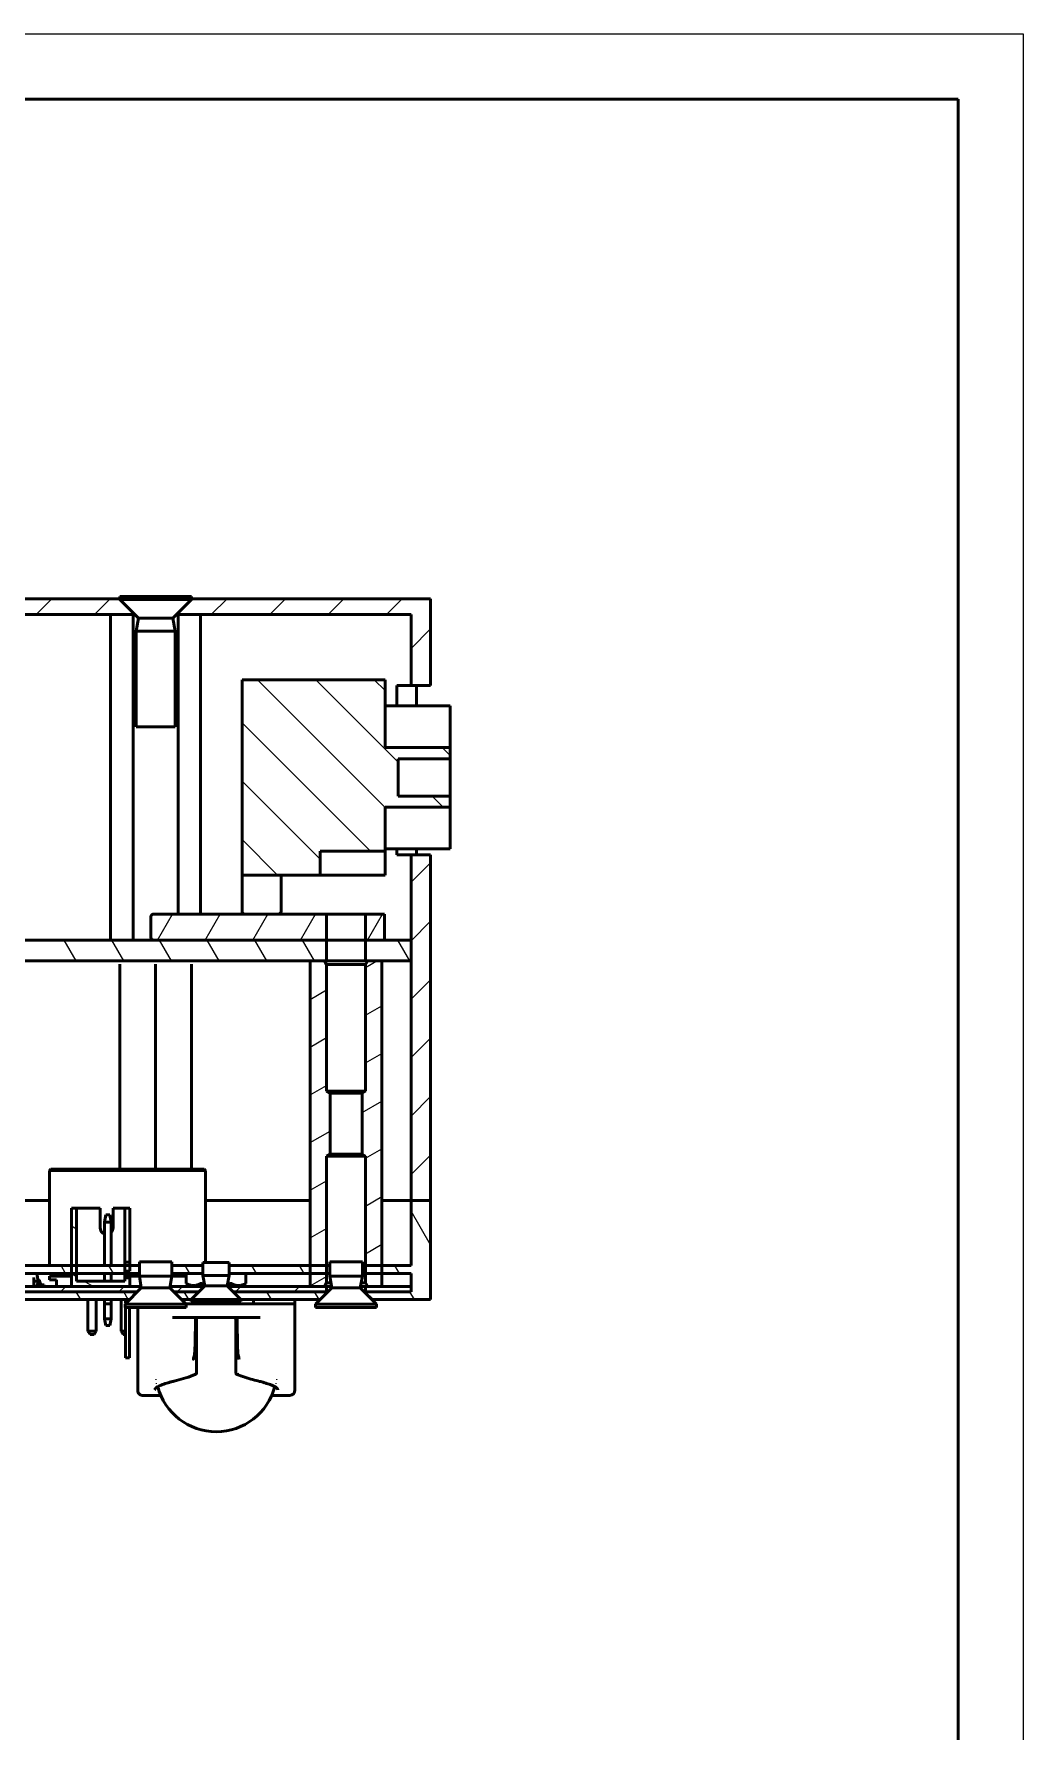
# Model space of a CAD drawing. Header units: millimetres. Extents: x 0 to 586, y -128 to 462.
# Drawn here: x 344 to 420, y 166.6 to 297 of the extents above; entities that cross this region are included whole.
import ezdxf

# ---------------------------------------------------------------- set-up
doc = ezdxf.new("R2010")
doc.units = ezdxf.units.MM
doc.linetypes.add('Сплошная', pattern=[0])
doc.layers.add('Viewport1ForCustomObjects_0', color=7, linetype='Continuous')
doc.layers.add('Viewport4ForCustomObjects_0', color=7, linetype='Continuous')
for name, color, linetype, lineweight in [('Видимый контур (ГОСТ)', 7, 'Сплошная', 50), ('Кромка (ГОСТ)', 7, 'Сплошная', 50), ('Штриховка (ГОСТ)', 7, 'Сплошная', 18)]:
    doc.layers.add(name, color=color, linetype=linetype, lineweight=lineweight)

# ---------------------------------------------------------------- blocks, each defined once
blk = doc.blocks.new('CustomObjectsInViewport4_0')
at = {"layer": 'Видимый контур (ГОСТ)', "ltscale": 1.31579}
for p, q in [((-10061.75, -10006.68), (-10031.89, -10006.68)), ((-10031.89, -10006.5), (-10026.39, -10006.5)), ((-10031.89, -10006.5), (-10031.89, -10006.73)), ((-10031.89, -10006.73), (-10026.39, -10006.73)), ((-10030.47, -10008.15), (-10031.89, -10006.73)), ((-10027.82, -10008.15), (-10026.39, -10006.73)), ((-10026.39, -10006.5), (-10026.39, -10006.73)), ((-10026.39, -10006.68), (-10008, -10006.68)), ((-10008, -10006.68), (-10008, -10013.33)), ((-10030.73, -10007.89), (-10062.92, -10007.89)), ((-10032.61, -10007.89), (-10032.61, -10032.89)), ((-10030.88, -10007.89), (-10030.88, -10032.89)), ((-10030.47, -10008.15), (-10030.64, -10009.15)), ((-10030.47, -10008.15), (-10027.82, -10008.15)), ((-10027.82, -10008.15), (-10027.64, -10009.15)), ((-10009.5, -10007.89), (-10027.56, -10007.89)), ((-10027.41, -10007.89), (-10027.41, -10030.89)), ((-10025.68, -10007.89), (-10025.68, -10030.89)), ((-10009.5, -10013.33), (-10009.5, -10007.89)), ((-10030.64, -10009.15), (-10027.64, -10009.15)), ((-10030.64, -10009.15), (-10030.64, -10016.5)), ((-10027.64, -10009.15), (-10027.64, -10016.5)), ((-10022.5, -10012.89), (-10011.5, -10012.89)), ((-10022.5, -10027.89), (-10022.5, -10012.89)), ((-10011.5, -10012.89), (-10011.5, -10018.1)), ((-10010.61, -10013.33), (-10009.5, -10013.33)), ((-10010.61, -10014.89), (-10010.61, -10013.33)), ((-10008, -10013.33), (-10009.5, -10013.33)), ((-10009.08, -10013.33), (-10009.08, -10014.89)), ((-10011.5, -10014.89), (-10006.5, -10014.89)), ((-10006.5, -10018.1), (-10006.5, -10014.89)), ((-10030.64, -10016.5), (-10027.64, -10016.5)), ((-10011.5, -10018.1), (-10006.5, -10018.1)), ((-10006.5, -10018.1), (-10006.5, -10018.97)), ((-10010.5, -10018.97), (-10010.5, -10021.82)), ((-10006.5, -10018.97), (-10010.5, -10018.97)), ((-10006.5, -10021.82), (-10006.5, -10018.97)), ((-10011.5, -10022.68), (-10011.5, -10026.06)), ((-10006.5, -10022.68), (-10011.5, -10022.68)), ((-10010.5, -10021.82), (-10006.5, -10021.82)), ((-10006.5, -10021.82), (-10006.5, -10022.68)), ((-10006.5, -10025.89), (-10006.5, -10022.68)), ((-10016.5, -10026.06), (-10016.5, -10027.89)), ((-10011.5, -10026.06), (-10016.5, -10026.06)), ((-10011.5, -10025.89), (-10006.5, -10025.89)), ((-10011.5, -10027.89), (-10011.5, -10026.06)), ((-10010.61, -10026.33), (-10010.61, -10025.89)), ((-10009.5, -10026.33), (-10010.61, -10026.33)), ((-10009.5, -10026.33), (-10008, -10026.33)), ((-10009.5, -10052.89), (-10009.5, -10026.33)), ((-10009.08, -10025.89), (-10009.08, -10026.33)), ((-10008, -10026.33), (-10008, -10052.89)), ((-10016.5, -10027.89), (-10022.5, -10027.89)), ((-10022.5, -10027.89), (-10022.5, -10030.69)), ((-10019.5, -10030.69), (-10019.5, -10027.89)), ((-10011.5, -10027.89), (-10016.5, -10027.89)), ((-10029.5, -10032.69), (-10029.5, -10031.09)), ((-10029.3, -10030.89), (-10016, -10030.89)), ((-10016, -10030.89), (-10016, -10032.89)), ((-10016, -10030.89), (-10013, -10030.89)), ((-10013, -10030.89), (-10011.55, -10030.89)), ((-10013, -10032.89), (-10013, -10030.89)), ((-10011.55, -10030.89), (-10011.55, -10032.89)), ((-10011.55, -10030.89), (-10011.55, -10030.89)), ((-10011.55, -10030.89), (-10011.55, -10032.89)), ((-10113, -10032.89), (-10016, -10032.89)), ((-10016, -10032.89), (-10029.3, -10032.89)), ((-10016, -10032.89), (-10016, -10034.49)), ((-10016, -10032.89), (-10013, -10032.89)), ((-10013, -10032.89), (-10016, -10032.89)), ((-10013, -10032.89), (-10009.5, -10032.89)), ((-10013, -10034.49), (-10013, -10032.89)), ((-10011.55, -10032.89), (-10013, -10032.89)), ((-10009.5, -10032.89), (-10009.5, -10034.49)), ((-10016, -10034.49), (-10113, -10034.49)), ((-10031.89, -10034.49), (-10031.9, -10034.49)), ((-10026.39, -10034.49), (-10026.39, -10034.49)), ((-10017.25, -10034.49), (-10016.16, -10034.49)), ((-10017.25, -10034.49), (-10017.25, -10034.49)), ((-10017.25, -10059.49), (-10017.25, -10034.49)), ((-10016.16, -10034.49), (-10016, -10034.77)), ((-10013, -10034.49), (-10016, -10034.49)), ((-10009.5, -10034.49), (-10013, -10034.49)), ((-10013, -10034.77), (-10012.84, -10034.49)), ((-10012.84, -10034.49), (-10011.75, -10034.49)), ((-10011.75, -10034.49), (-10011.75, -10059.49)), ((-10011.75, -10034.49), (-10011.75, -10034.49)), ((-10031.9, -10050.49), (-10031.9, -10034.74)), ((-10029.14, -10050.49), (-10029.14, -10034.74)), ((-10026.39, -10050.49), (-10026.39, -10034.74)), ((-10016, -10034.77), (-10016, -10044.49)), ((-10013, -10034.77), (-10016, -10034.77)), ((-10013, -10044.49), (-10013, -10034.77)), ((-10016, -10044.49), (-10015.73, -10044.65)), ((-10013, -10044.49), (-10016, -10044.49)), ((-10015.73, -10044.65), (-10015.73, -10049.34)), ((-10015.73, -10044.65), (-10013.27, -10044.65)), ((-10013.27, -10044.65), (-10013, -10044.49)), ((-10013.27, -10049.34), (-10013.27, -10044.65)), ((-10015.73, -10049.34), (-10016, -10049.49)), ((-10016, -10049.49), (-10016, -10059.22)), ((-10013, -10049.49), (-10016, -10049.49)), ((-10013.27, -10049.34), (-10015.73, -10049.34)), ((-10013, -10049.49), (-10013.27, -10049.34)), ((-10013, -10059.22), (-10013, -10049.49)), ((-10037.2, -10050.49), (-10037.3, -10050.59)), ((-10025.3, -10050.59), (-10037.3, -10050.59)), ((-10037.3, -10057.89), (-10037.3, -10050.59)), ((-10037.2, -10050.49), (-10025.4, -10050.49)), ((-10025.4, -10050.49), (-10025.3, -10050.59)), ((-10025.3, -10057.66), (-10025.3, -10050.59)), ((-10037.3, -10052.89), (-10047.27, -10052.89)), ((-10047.27, -10052.89), (-10037.3, -10052.89)), ((-10035.62, -10053.49), (-10035.22, -10053.49)), ((-10035.62, -10059.49), (-10035.62, -10053.49)), ((-10035.22, -10053.49), (-10035.22, -10059.09)), ((-10033.4, -10053.49), (-10035.22, -10053.49)), ((-10033.4, -10054.98), (-10033.4, -10053.49)), ((-10032.97, -10053.99), (-10033.07, -10054.56)), ((-10032.97, -10053.99), (-10032.67, -10053.99)), ((-10032.57, -10054.56), (-10032.67, -10053.99)), ((-10032.41, -10053.49), (-10032.41, -10054.98)), ((-10031.52, -10053.49), (-10032.41, -10053.49)), ((-10031.52, -10053.49), (-10031.12, -10053.49)), ((-10031.52, -10057.64), (-10031.52, -10053.49)), ((-10031.12, -10057.64), (-10031.12, -10053.49)), ((-10017.25, -10052.89), (-10025.3, -10052.89)), ((-10025.3, -10052.89), (-10017.25, -10052.89)), ((-10009.5, -10052.89), (-10011.75, -10052.89)), ((-10011.75, -10052.89), (-10009.5, -10052.89)), ((-10008, -10052.89), (-10009.5, -10052.89)), ((-10009.5, -10057.89), (-10009.5, -10052.89)), ((-10009.5, -10052.89), (-10008, -10052.89)), ((-10008, -10052.89), (-10008, -10060.5)), ((-10032.57, -10054.56), (-10033.07, -10054.56)), ((-10033.07, -10057.89), (-10033.07, -10054.56)), ((-10032.57, -10057.89), (-10032.57, -10054.56)), ((-10063.25, -10057.89), (-10030.39, -10057.89)), ((-10031.52, -10059.09), (-10031.52, -10057.64)), ((-10031.52, -10057.64), (-10031.12, -10057.64)), ((-10031.12, -10057.64), (-10031.12, -10058.32)), ((-10027.89, -10057.6), (-10030.39, -10057.6)), ((-10030.39, -10058.7), (-10030.39, -10057.6)), ((-10027.89, -10058.7), (-10027.89, -10057.6)), ((-10027.89, -10057.89), (-10025.5, -10057.89)), ((-10025.5, -10057.89), (-10026.39, -10057.89)), ((-10026.39, -10057.89), (-10026.39, -10057.89)), ((-10023.5, -10057.66), (-10025.5, -10057.66)), ((-10025.5, -10058.66), (-10025.5, -10057.66)), ((-10023.5, -10058.66), (-10023.5, -10057.66)), ((-10023.5, -10057.89), (-10016, -10057.89)), ((-10022.61, -10057.89), (-10023.5, -10057.89)), ((-10022.61, -10057.89), (-10022.61, -10057.89)), ((-10016, -10057.89), (-10016, -10058.5)), ((-10016, -10057.89), (-10015.75, -10057.89)), ((-10013.25, -10057.6), (-10015.75, -10057.6)), ((-10015.75, -10058.7), (-10015.75, -10057.6)), ((-10013.25, -10058.7), (-10013.25, -10057.6)), ((-10013.25, -10057.89), (-10013, -10057.89)), ((-10013, -10057.89), (-10009.5, -10057.89)), ((-10013, -10058.5), (-10013, -10057.89)), ((-10030.39, -10058.5), (-10063.25, -10058.5)), ((-10038.5, -10058.8), (-10038.5, -10059.49)), ((-10038.17, -10059.08), (-10038.5, -10059.08)), ((-10038.28, -10058.5), (-10038.17, -10059.08)), ((-10038.24, -10059.48), (-10038.17, -10059.08)), ((-10038.1, -10059.32), (-10038.13, -10059.17)), ((-10038.03, -10059.15), (-10038, -10059.3)), ((-10037.3, -10058.7), (-10035.62, -10058.7)), ((-10037.3, -10058.99), (-10037.3, -10058.7)), ((-10036.75, -10058.99), (-10037.3, -10058.99)), ((-10037, -10058.5), (-10037, -10058.7)), ((-10036.75, -10058.99), (-10036.75, -10059.49)), ((-10035.22, -10059.09), (-10031.52, -10059.09)), ((-10033.07, -10059.09), (-10033.07, -10058.5)), ((-10032.57, -10059.09), (-10032.57, -10058.5)), ((-10031.38, -10058.32), (-10031.38, -10058.83)), ((-10031.12, -10058.32), (-10031.38, -10058.32)), ((-10031.38, -10058.7), (-10030.39, -10058.7)), ((-10031.38, -10058.83), (-10031.12, -10058.83)), ((-10031.12, -10058.83), (-10031.12, -10059.49)), ((-10027.89, -10058.7), (-10030.39, -10058.7)), ((-10030.24, -10059.6), (-10030.39, -10058.7)), ((-10028.05, -10059.6), (-10027.89, -10058.7)), ((-10027.9, -10058.7), (-10026.79, -10058.7)), ((-10025.5, -10058.5), (-10027.89, -10058.5)), ((-10026.79, -10058.5), (-10026.79, -10059.26)), ((-10026.39, -10059.49), (-10026.79, -10059.26)), ((-10023.5, -10058.66), (-10025.5, -10058.66)), ((-10025.36, -10059.46), (-10025.5, -10058.66)), ((-10023.64, -10059.46), (-10023.5, -10058.66)), ((-10016, -10058.5), (-10023.5, -10058.5)), ((-10022.61, -10059.49), (-10022.21, -10059.26)), ((-10022.21, -10058.5), (-10022.21, -10059.26)), ((-10016, -10059.22), (-10016.16, -10059.49)), ((-10015.75, -10058.5), (-10016, -10058.5)), ((-10015.66, -10059.22), (-10016, -10059.22)), ((-10013.25, -10058.7), (-10015.75, -10058.7)), ((-10015.59, -10059.6), (-10015.75, -10058.7)), ((-10013.41, -10059.6), (-10013.25, -10058.7)), ((-10013, -10059.22), (-10013.34, -10059.22)), ((-10013, -10058.5), (-10013.25, -10058.5)), ((-10009.5, -10058.5), (-10013, -10058.5)), ((-10012.84, -10059.49), (-10013, -10059.22)), ((-10009.5, -10059.9), (-10009.5, -10058.5)), ((-10063.39, -10059.49), (-10030.26, -10059.49)), ((-10030.54, -10059.9), (-10063.1, -10059.9)), ((-10063.1, -10059.9), (-10030.54, -10059.9)), ((-10031.14, -10060.5), (-10062.5, -10060.5)), ((-10038.5, -10059.48), (-10038.24, -10059.48)), ((-10037.91, -10059.38), (-10037.72, -10059.38)), ((-10037.72, -10059.48), (-10037.91, -10059.48)), ((-10037.72, -10059.38), (-10037.72, -10059.48)), ((-10031.12, -10059.49), (-10035.62, -10059.49)), ((-10034.34, -10062.92), (-10034.34, -10060.5)), ((-10033.7, -10062.92), (-10033.7, -10060.5)), ((-10033.07, -10060.84), (-10033.07, -10060.5)), ((-10032.57, -10060.84), (-10032.57, -10060.5)), ((-10031.8, -10062.92), (-10031.8, -10060.5)), ((-10030.24, -10059.6), (-10031.49, -10060.85)), ((-10031.45, -10060.5), (-10031.45, -10060.81)), ((-10031.15, -10060.5), (-10031.15, -10060.51)), ((-10028.05, -10059.6), (-10030.24, -10059.6)), ((-10028.05, -10059.6), (-10026.79, -10060.85)), ((-10028.03, -10059.49), (-10025.39, -10059.49)), ((-10025.8, -10059.9), (-10027.74, -10059.9)), ((-10027.74, -10059.9), (-10025.8, -10059.9)), ((-10026.4, -10060.5), (-10027.14, -10060.5)), ((-10025.36, -10059.46), (-10026.4, -10060.5)), ((-10022.6, -10060.5), (-10026.4, -10060.5)), ((-10026.4, -10060.66), (-10026.4, -10060.5)), ((-10023.64, -10059.46), (-10025.36, -10059.46)), ((-10023.64, -10059.46), (-10022.6, -10060.5)), ((-10023.61, -10059.49), (-10016, -10059.49)), ((-10016, -10059.9), (-10023.2, -10059.9)), ((-10023.2, -10059.9), (-10016, -10059.9)), ((-10016.5, -10060.5), (-10022.6, -10060.5)), ((-10022.6, -10060.66), (-10022.6, -10060.5)), ((-10021.62, -10060.84), (-10021.62, -10060.5)), ((-10021.62, -10060.5), (-10018.45, -10060.5)), ((-10018.45, -10060.5), (-10018.45, -10060.84)), ((-10018.45, -10067.49), (-10018.45, -10060.5)), ((-10017.25, -10059.49), (-10017.25, -10059.49)), ((-10016.16, -10059.49), (-10017.25, -10059.49)), ((-10015.59, -10059.6), (-10016.85, -10060.85)), ((-10016, -10060), (-10016.5, -10060.5)), ((-10016, -10059.49), (-10016, -10059.9)), ((-10015.61, -10059.49), (-10016, -10059.49)), ((-10015.9, -10059.9), (-10016, -10059.9)), ((-10016, -10059.9), (-10016, -10060)), ((-10016, -10059.9), (-10015.9, -10059.9)), ((-10013.41, -10059.6), (-10015.59, -10059.6)), ((-10013.41, -10059.6), (-10012.15, -10060.85)), ((-10013, -10059.49), (-10013.39, -10059.49)), ((-10013, -10059.9), (-10013.1, -10059.9)), ((-10013.1, -10059.9), (-10013, -10059.9)), ((-10013, -10059.9), (-10013, -10059.49)), ((-10013, -10059.49), (-10009.5, -10059.49)), ((-10009.5, -10059.9), (-10013, -10059.9)), ((-10013, -10059.9), (-10009.5, -10059.9)), ((-10013, -10060), (-10013, -10059.9)), ((-10012.5, -10060.5), (-10013, -10060)), ((-10011.75, -10059.49), (-10012.84, -10059.49)), ((-10008, -10060.5), (-10012.5, -10060.5)), ((-10011.75, -10059.49), (-10011.75, -10059.49)), ((-10009.5, -10059.49), (-10009.5, -10059.9)), ((-10032.57, -10060.84), (-10033.07, -10060.84)), ((-10033.07, -10061.99), (-10033.07, -10060.84)), ((-10032.57, -10061.99), (-10032.57, -10060.84)), ((-10026.79, -10060.85), (-10031.49, -10060.85)), ((-10031.49, -10061.1), (-10031.49, -10060.85)), ((-10026.79, -10061.1), (-10031.49, -10061.1)), ((-10031.45, -10061.1), (-10031.45, -10064.99)), ((-10031.15, -10061.1), (-10031.15, -10064.99)), ((-10030.51, -10067.5), (-10030.51, -10061.1)), ((-10027.12, -10061.89), (-10027.85, -10061.89)), ((-10027.12, -10061.89), (-10021.84, -10061.89)), ((-10026.81, -10060.84), (-10021.71, -10060.84)), ((-10026.79, -10061.1), (-10026.79, -10060.85)), ((-10022.6, -10060.66), (-10026.4, -10060.66)), ((-10021.11, -10061.89), (-10021.84, -10061.89)), ((-10020.27, -10060.84), (-10021.71, -10060.84)), ((-10020.27, -10060.84), (-10018.45, -10060.84)), ((-10012.15, -10060.85), (-10016.85, -10060.85)), ((-10016.85, -10061.1), (-10016.85, -10060.85)), ((-10012.15, -10061.1), (-10016.85, -10061.1)), ((-10012.15, -10061.1), (-10012.15, -10060.85)), ((-10034.34, -10062.92), (-10033.7, -10062.92)), ((-10034.18, -10063.19), (-10034.34, -10062.92)), ((-10034.18, -10063.19), (-10033.86, -10063.19)), ((-10033.86, -10063.19), (-10033.7, -10062.92)), ((-10033.07, -10061.99), (-10032.57, -10061.99)), ((-10033.07, -10061.99), (-10032.98, -10062.49)), ((-10032.66, -10062.49), (-10032.98, -10062.49)), ((-10032.66, -10062.49), (-10032.57, -10061.99)), ((-10031.8, -10062.92), (-10031.45, -10062.92)), ((-10031.64, -10063.19), (-10031.8, -10062.92)), ((-10031.64, -10063.19), (-10031.45, -10063.19)), ((-10031.45, -10064.99), (-10031.15, -10064.99)), ((-10030.04, -10067.87), (-10029.2, -10067.87)), ((-10019.76, -10067.87), (-10018.92, -10067.87))]:
    blk.add_line(p, q, dxfattribs=at)
at = {"layer": 'Видимый контур (ГОСТ)', "ltscale": 1.31579, "extrusion": (0, 0, -1)}
for centre, radius, start, end in [((10029.3, -10031.09), 0.2, 0, 90), ((10029.3, -10032.69), 0.2, 270, 0), ((10032.91, -10054.98), 0.498, 289.5676, 0), ((10032.91, -10054.98), 0.498, 180, 228.0766), ((10038.23, -10059.18), 0.2, 100.7869, 170), ((10037.91, -10059.28), 0.2, 270, 350), ((10025.86, -10062.02), 0.127, 0, 90), ((10023.1, -10062.02), 0.127, 90, 180), ((10024.48, -10066.01), 4.65, 352.1134, 352.1262), ((10024.48, -10066.01), 4.65, 348.4817, 348.482), ((10024.48, -10066.01), 4.65, 191.518, 191.5183), ((10024.48, -10066.01), 4.65, 187.8788, 187.8869), ((10024.48, -10066.01), 4.65, 194.5509, 345.4491)]:
    blk.add_arc(centre, radius, start, end, dxfattribs=at)
at = {"layer": 'Видимый контур (ГОСТ)', "ltscale": 1.31579}
for centre, radius, start, end in [((-10022.3, -10030.69), 0.2, 180, 270), ((-10019.7, -10030.69), 0.2, 270, 0), ((-10038.23, -10059.18), 0.1, 10, 58.7469), ((-10037.91, -10059.28), 0.1, 190, 270)]:
    blk.add_arc(centre, radius, start, end, dxfattribs=at)
for points, knots in [([(-10026.79, -10059.26), (-10026.79, -10059.26), (-10026.79, -10059.26), (-10026.78, -10059.26), (-10026.78, -10059.27), (-10026.78, -10059.27)], [0.048290108, 0.048290108, 0.048290108, 0.048290108, 0.052300587, 0.052300587, 0.053399437, 0.053399437, 0.053399437, 0.053399437]), ([(-10025.68, -10059.27), (-10025.68, -10059.27), (-10025.68, -10059.26), (-10025.67, -10059.26), (-10025.66, -10059.26), (-10025.64, -10059.26), (-10025.62, -10059.26), (-10025.6, -10059.26), (-10025.6, -10059.27), (-10025.6, -10059.27)], [0.04318078, 0.04318078, 0.04318078, 0.04318078, 0.04427963, 0.04427963, 0.04829011, 0.04829011, 0.05230059, 0.05230059, 0.05339944, 0.05339944, 0.05339944, 0.05339944]), ([(-10023.4, -10059.27), (-10023.4, -10059.27), (-10023.4, -10059.26), (-10023.38, -10059.26), (-10023.36, -10059.26), (-10023.34, -10059.26), (-10023.33, -10059.26), (-10023.32, -10059.26), (-10023.32, -10059.27), (-10023.32, -10059.27)], [0.04318078, 0.04318078, 0.04318078, 0.04318078, 0.04427963, 0.04427963, 0.04829011, 0.04829011, 0.05230059, 0.05230059, 0.05339944, 0.05339944, 0.05339944, 0.05339944]), ([(-10022.22, -10059.27), (-10022.22, -10059.27), (-10022.22, -10059.26), (-10022.21, -10059.26), (-10022.21, -10059.26), (-10022.21, -10059.26)], [0.043180778, 0.043180778, 0.043180778, 0.043180778, 0.044279628, 0.044279628, 0.048290108, 0.048290108, 0.048290108, 0.048290108]), ([(-10026.08, -10062.02), (-10026.08, -10062.01), (-10026.08, -10062), (-10026.08, -10061.98), (-10026.07, -10061.98), (-10026.07, -10061.95), (-10026.07, -10061.94), (-10026.07, -10061.92), (-10026.06, -10061.91), (-10026.06, -10061.9), (-10026.05, -10061.89), (-10026.05, -10061.89), (-10026.05, -10061.89), (-10026.05, -10061.89)], [-0.02076654, -0.02076654, -0.02076654, -0.02076654, -0.01821595, -0.01821595, -0.01549461, -0.01549461, -0.010321, -0.010321, -0.00493301, -0.00493301, 0, 0, 0.00008815, 0.00008815, 0.00008815, 0.00008815]), ([(-10022.9, -10061.89), (-10022.9, -10061.89), (-10022.9, -10061.89), (-10022.9, -10061.89), (-10022.9, -10061.9), (-10022.89, -10061.91), (-10022.89, -10061.92), (-10022.89, -10061.94), (-10022.88, -10061.95), (-10022.88, -10061.98), (-10022.88, -10061.98), (-10022.88, -10062), (-10022.88, -10062.01), (-10022.88, -10062.02)], [-0.02078718, -0.02078718, -0.02078718, -0.02078718, -0.02069932, -0.02069932, -0.01578164, -0.01578164, -0.01041117, -0.01041117, -0.0052544, -0.0052544, -0.00254218, -0.00254218, -0.00000012, -0.00000012, -0.00000012, -0.00000012]), ([(-10026.16, -10064.77), (-10026.16, -10064.73), (-10026.15, -10064.69), (-10026.13, -10064.57), (-10026.13, -10064.48), (-10026.12, -10064.3), (-10026.11, -10064.19), (-10026.11, -10063.73), (-10026.1, -10063.56), (-10026.09, -10062.94), (-10026.08, -10062.48), (-10026.08, -10062.02)], [-0.3847394, -0.3847394, -0.3847394, -0.3847394, -0.3495175, -0.3495175, -0.2761375, -0.2761375, -0.1874999, -0.1874999, -0.1372954, -0.1372954, -0.000001, -0.000001, -0.000001, -0.000001]), ([(-10026.08, -10062.02), (-10026.08, -10062.02), (-10026.08, -10062.02), (-10026.08, -10062.02), (-10026.08, -10062.02), (-10026.08, -10062.02)], [-0.0001662364, -0.0001662364, -0.0001662364, -0.0001662364, -0.0000836178, -0.0000836178, -0.000001, -0.000001, -0.000001, -0.000001]), ([(-10025.99, -10062.02), (-10025.99, -10062.73), (-10025.99, -10063.44), (-10025.99, -10064.15), (-10025.99, -10064.24), (-10025.99, -10064.32), (-10025.99, -10064.41), (-10025.99, -10064.5), (-10025.99, -10064.59), (-10025.99, -10064.68), (-10025.99, -10064.86), (-10025.99, -10065.04), (-10025.99, -10065.21), (-10025.99, -10065.39), (-10025.99, -10065.56), (-10025.99, -10065.72), (-10025.99, -10065.73), (-10025.99, -10065.73), (-10025.99, -10065.74), (-10025.99, -10065.82), (-10025.99, -10065.89), (-10025.99, -10065.96), (-10025.99, -10065.97), (-10025.99, -10065.99), (-10025.99, -10066.01), (-10025.99, -10066.04), (-10025.99, -10066.06), (-10025.99, -10066.08), (-10025.99, -10066.11), (-10025.99, -10066.13), (-10025.99, -10066.15)], [0.000126881, 0.000126881, 0.000126881, 0.000126881, 0.002250128, 0.002250128, 0.002250128, 0.002519435, 0.002519435, 0.002519435, 0.002788985, 0.002788985, 0.002788985, 0.003320775, 0.003320775, 0.003320775, 0.00385309, 0.00385309, 0.00385309, 0.003870907, 0.003870907, 0.003870907, 0.004119248, 0.004119248, 0.004119248, 0.004185787, 0.004185787, 0.004185787, 0.004285597, 0.004285597, 0.004285597, 0.004385406, 0.004385406, 0.004385406, 0.004385406]), ([(-10022.97, -10066.15), (-10022.97, -10066.04), (-10022.97, -10065.89), (-10022.97, -10065.58), (-10022.97, -10065.4), (-10022.97, -10064.89), (-10022.97, -10064.53), (-10022.97, -10063.45), (-10022.97, -10062.74), (-10022.97, -10062.02)], [0.000085266, 0.000085266, 0.000085266, 0.000085266, 0.000620601, 0.000620601, 0.001155936, 0.001155936, 0.002226606, 0.002226606, 0.004367946, 0.004367946, 0.004367946, 0.004367946]), ([(-10022.88, -10062.02), (-10022.87, -10062.48), (-10022.87, -10062.94), (-10022.85, -10063.56), (-10022.85, -10063.73), (-10022.84, -10064.19), (-10022.84, -10064.3), (-10022.83, -10064.48), (-10022.82, -10064.57), (-10022.81, -10064.69), (-10022.8, -10064.73), (-10022.79, -10064.77)], [-0.1288675, -0.1288675, -0.1288675, -0.1288675, -0.0828986, -0.0828986, -0.0660777, -0.0660777, -0.036378, -0.036378, -0.0117976, -0.0117976, -0.0000033, -0.0000033, -0.0000033, -0.0000033]), ([(-10022.88, -10062.02), (-10022.88, -10062.02), (-10022.88, -10062.02), (-10022.88, -10062.02), (-10022.88, -10062.02), (-10022.88, -10062.02)], [-0.0001725184, -0.0001725184, -0.0001725184, -0.0001725184, -0.0000899004, -0.0000899004, -0.0000072816, -0.0000072816, -0.0000072816, -0.0000072816]), ([(-10026.16, -10064.77), (-10026.17, -10064.82), (-10026.19, -10064.87), (-10026.2, -10064.92), (-10026.21, -10064.98), (-10026.23, -10065.04), (-10026.24, -10065.1), (-10026.24, -10065.1), (-10026.24, -10065.1), (-10026.24, -10065.1)], [0, 0, 0, 0, 0.0001564734, 0.0001564734, 0.0001564734, 0.0003377697, 0.0003377697, 0.0003377697, 0.0003423643, 0.0003423643, 0.0003423643, 0.0003423643]), ([(-10026.05, -10066.25), (-10026.57, -10066.45), (-10027.07, -10066.6), (-10027.66, -10066.75), (-10027.78, -10066.78), (-10027.93, -10066.82), (-10027.97, -10066.83), (-10028.02, -10066.84), (-10028.02, -10066.84), (-10028.05, -10066.85), (-10028.07, -10066.86), (-10028.16, -10066.88), (-10028.22, -10066.9), (-10028.45, -10066.97), (-10028.59, -10067.02), (-10028.95, -10067.15), (-10029.1, -10067.25), (-10029.21, -10067.39), (-10029.22, -10067.44), (-10029.22, -10067.44)], [0, 0, 0, 0, 0.173702, 0.173702, 0.2187088, 0.2187088, 0.235515, 0.235515, 0.238665, 0.238665, 0.2481165, 0.2481165, 0.2764958, 0.2764958, 0.3619628, 0.3619628, 0.5170253, 0.5170253, 0.6307336, 0.6307336, 0.6307336, 0.6307336]), ([(-10026.24, -10066.22), (-10026.18, -10066.25), (-10026.12, -10066.26), (-10026.07, -10066.25), (-10026.02, -10066.24), (-10025.99, -10066.21), (-10025.99, -10066.15)], [-0.0000037618, -0.0000037618, -0.0000037618, -0.0000037618, 0.0002162622, 0.0002162622, 0.0002162622, 0.0004362862, 0.0004362862, 0.0004362862, 0.0004362862]), ([(-10022.97, -10066.15), (-10022.97, -10066.21), (-10022.94, -10066.24), (-10022.89, -10066.25), (-10022.84, -10066.26), (-10022.78, -10066.25), (-10022.71, -10066.22)], [0, 0, 0, 0, 0.0002200432, 0.0002200432, 0.0002200432, 0.0004400865, 0.0004400865, 0.0004400865, 0.0004400865]), ([(-10019.74, -10067.44), (-10019.74, -10067.44), (-10019.75, -10067.37), (-10019.89, -10067.22), (-10020.08, -10067.12), (-10020.44, -10066.99), (-10020.57, -10066.95), (-10020.75, -10066.9), (-10020.79, -10066.88), (-10020.85, -10066.86), (-10020.88, -10066.86), (-10020.92, -10066.85), (-10020.93, -10066.84), (-10020.95, -10066.84), (-10020.97, -10066.83), (-10021.04, -10066.81), (-10021.09, -10066.8), (-10021.32, -10066.74), (-10021.5, -10066.7), (-10022.08, -10066.54), (-10022.49, -10066.41), (-10022.91, -10066.25)], [0.0009415, 0.0009415, 0.0009415, 0.0009415, 0.1316215, 0.1316215, 0.2882315, 0.2882315, 0.3604386, 0.3604386, 0.3780886, 0.3780886, 0.3913246, 0.3913246, 0.3938057, 0.3938057, 0.4012497, 0.4012497, 0.4235935, 0.4235935, 0.4907461, 0.4907461, 0.631882, 0.631882, 0.631882, 0.631882]), ([(-10030.04, -10067.87), (-10030.12, -10067.87), (-10030.22, -10067.87), (-10030.37, -10067.79), (-10030.42, -10067.75), (-10030.5, -10067.63), (-10030.51, -10067.56), (-10030.51, -10067.5)], [0, 0, 0, 0, 0.0829862, 0.0829862, 0.1266902, 0.1266902, 0.1727515, 0.1727515, 0.1727515, 0.1727515]), ([(-10028.75, -10067.86), (-10028.78, -10067.86), (-10028.81, -10067.86), (-10028.88, -10067.86), (-10028.91, -10067.86), (-10028.97, -10067.86), (-10028.99, -10067.87), (-10029.02, -10067.87), (-10029.02, -10067.87), (-10029.03, -10067.87), (-10029.03, -10067.87), (-10029.06, -10067.87), (-10029.08, -10067.87), (-10029.14, -10067.87), (-10029.17, -10067.87), (-10029.2, -10067.87)], [0.0144767, 0.0144767, 0.0144767, 0.0144767, 0.0350113, 0.0350113, 0.0608448, 0.0608448, 0.0780656, 0.0780656, 0.0838056, 0.0838056, 0.0857189, 0.0857189, 0.1061286, 0.1061286, 0.1333415, 0.1333415, 0.1333415, 0.1333415]), ([(-10019.76, -10067.87), (-10019.83, -10067.87), (-10019.93, -10067.87), (-10020.04, -10067.86), (-10020.09, -10067.86), (-10020.15, -10067.86), (-10020.2, -10067.86), (-10020.21, -10067.86), (-10020.21, -10067.86), (-10020.21, -10067.86)], [0.008370644, 0.008370644, 0.008370644, 0.008370644, 0.0091721, 0.0091721, 0.0091721, 0.009541816, 0.009541816, 0.009541816, 0.009556508, 0.009556508, 0.009556508, 0.009556508]), ([(-10018.45, -10067.5), (-10018.45, -10067.55), (-10018.45, -10067.6), (-10018.52, -10067.73), (-10018.59, -10067.8), (-10018.72, -10067.85), (-10018.78, -10067.86), (-10018.86, -10067.87), (-10018.89, -10067.87), (-10018.92, -10067.87)], [0, 0, 0, 0, 0.0374059, 0.0374059, 0.0949366, 0.0949366, 0.145571, 0.145571, 0.1728695, 0.1728695, 0.1728695, 0.1728695])]:
    blk.add_open_spline(points, degree=3, knots=knots, dxfattribs=at)
for points, weights in [([(-10026.78, -10059.27), (-10026.23, -10059.57), (-10025.68, -10059.27)], [1.00661502501, 1.14808551337, 1.00661502501]), ([(-10025.6, -10059.27), (-10025.49, -10059.3), (-10025.39, -10059.32)], [1.00661502501, 1.01896519263, 1.02915905695]), ([(-10023.61, -10059.32), (-10023.51, -10059.3), (-10023.4, -10059.27)], [1.02915888695, 1.01896508965, 1.00661502501]), ([(-10023.32, -10059.27), (-10022.77, -10059.57), (-10022.22, -10059.27)], [1.00661502501, 1.14808551337, 1.00661502501])]:
    blk.add_rational_spline(points, weights, degree=2, dxfattribs=at)
for points in [[(-10022.79, -10064.77), (-10022.77, -10064.88), (-10022.74, -10064.99), (-10022.71, -10065.1)], [(-10029.22, -10067.44), (-10029.22, -10067.44), (-10029.22, -10067.44), (-10029.22, -10067.44)], [(-10029.2, -10067.87), (-10029.2, -10067.87), (-10029.2, -10067.87), (-10029.2, -10067.87)], [(-10019.74, -10067.44), (-10019.74, -10067.44), (-10019.74, -10067.44), (-10019.74, -10067.44)]]:
    blk.add_open_spline(points, degree=3, dxfattribs=at)
at = {"layer": 'Штриховка (ГОСТ)', "linetype": 'Сплошная', "ltscale": 0.473684}
for p, q in [((-10038.33, -10007.89), (-10037.12, -10006.68)), ((-10033.84, -10007.89), (-10032.63, -10006.68)), ((-10024.86, -10007.89), (-10023.65, -10006.68)), ((-10020.37, -10007.89), (-10019.16, -10006.68)), ((-10015.88, -10007.89), (-10014.67, -10006.68)), ((-10011.39, -10007.89), (-10010.18, -10006.68)), ((-10009.5, -10010.49), (-10008, -10008.99)), ((-10011.5, -10022.7), (-10021.31, -10012.89)), ((-10010.5, -10019.21), (-10016.82, -10012.89)), ((-10011.5, -10013.72), (-10012.33, -10012.89)), ((-10012.63, -10026.06), (-10022.5, -10016.19)), ((-10006.5, -10018.72), (-10007.11, -10018.1)), ((-10016.5, -10026.68), (-10022.5, -10020.68)), ((-10007.03, -10022.68), (-10007.89, -10021.82)), ((-10019.78, -10027.89), (-10022.5, -10025.17)), ((-10009.5, -10028.45), (-10008, -10026.95)), ((-10029, -10032.89), (-10027.84, -10030.89)), ((-10025.33, -10032.89), (-10024.17, -10030.89)), ((-10021.66, -10032.89), (-10020.51, -10030.89)), ((-10018, -10032.89), (-10016.84, -10030.89)), ((-10012.85, -10032.89), (-10011.7, -10030.89)), ((-10009.5, -10032.94), (-10008, -10031.44)), ((-10035.26, -10034.49), (-10036.18, -10032.89)), ((-10031.59, -10034.49), (-10032.51, -10032.89)), ((-10027.92, -10034.49), (-10028.85, -10032.89)), ((-10024.26, -10034.49), (-10025.18, -10032.89)), ((-10020.59, -10034.49), (-10021.52, -10032.89)), ((-10016.93, -10034.49), (-10017.85, -10032.89)), ((-10009.59, -10034.49), (-10010.52, -10032.89)), ((-10013, -10034.99), (-10012.14, -10034.49)), ((-10017.25, -10037.44), (-10016, -10036.72)), ((-10009.5, -10037.43), (-10008, -10035.93)), ((-10013, -10038.65), (-10011.75, -10037.93)), ((-10017.25, -10041.11), (-10016, -10040.38)), ((-10009.5, -10041.92), (-10008, -10040.42)), ((-10013, -10042.32), (-10011.75, -10041.59)), ((-10017.25, -10044.77), (-10016, -10044.05)), ((-10009.5, -10046.41), (-10008, -10044.91)), ((-10013.27, -10046.14), (-10011.75, -10045.26)), ((-10017.25, -10048.44), (-10015.73, -10047.56)), ((-10013, -10049.65), (-10011.75, -10048.93)), ((-10009.5, -10050.9), (-10008, -10049.4)), ((-10017.25, -10052.11), (-10016, -10051.38)), ((-10013, -10053.32), (-10011.75, -10052.59)), ((-10008, -10056.3), (-10009.5, -10053.7)), ((-10035.22, -10055.09), (-10035.62, -10054.86)), ((-10017.25, -10055.77), (-10016, -10055.05)), ((-10013, -10056.98), (-10011.75, -10056.26)), ((-10036.06, -10058.5), (-10036.41, -10057.89)), ((-10032.39, -10058.5), (-10032.74, -10057.89)), ((-10026.52, -10058.5), (-10026.87, -10057.89)), ((-10021.39, -10058.5), (-10021.75, -10057.89)), ((-10017.73, -10058.5), (-10018.08, -10057.89)), ((-10010.39, -10058.5), (-10010.75, -10057.89)), ((-10038.52, -10058.92), (-10038.5, -10058.88)), ((-10035.22, -10058.76), (-10035.62, -10058.53)), ((-10033.95, -10059.49), (-10034.65, -10059.09)), ((-10017.25, -10059.44), (-10016, -10058.72)), ((-10036.46, -10059.9), (-10036.05, -10059.49)), ((-10034.9, -10060.5), (-10035.25, -10059.9)), ((-10031.97, -10059.9), (-10031.56, -10059.49)), ((-10031.24, -10060.5), (-10031.58, -10059.9)), ((-10027.48, -10059.9), (-10027.07, -10059.49)), ((-10026.6, -10060.5), (-10026.95, -10059.9)), ((-10022.99, -10059.9), (-10022.58, -10059.49)), ((-10020.24, -10060.5), (-10020.58, -10059.9)), ((-10018.45, -10060.65), (-10018.6, -10060.5)), ((-10018.5, -10059.9), (-10018.09, -10059.49)), ((-10016.57, -10060.5), (-10016.92, -10059.9)), ((-10009.24, -10060.5), (-10009.59, -10059.9)), ((-10009.52, -10059.9), (-10009.5, -10059.88))]:
    blk.add_line(p, q, dxfattribs=at)
blk = doc.blocks.new('CustomObjectsInViewport1_0')
at = {"layer": 'Кромка (ГОСТ)', "lineweight": 25, "ltscale": 0.657895}
for p, q in [((0, 297), (420, 297)), ((420, 297), (420, 0))]:
    blk.add_line(p, q, dxfattribs=at)
at = {"layer": 'Кромка (ГОСТ)', "ltscale": 1.31579}
for p, q in [((415, 292), (20, 292)), ((415, 5), (415, 292))]:
    blk.add_line(p, q, dxfattribs=at)

msp = doc.modelspace()

# ---------------------------------------------------------------- block references
at = {"layer": 'Viewport1ForCustomObjects_0'}
msp.add_blockref('CustomObjectsInViewport1_0', (0, 0), dxfattribs=at)
at = {"layer": 'Viewport4ForCustomObjects_0'}
msp.add_blockref('CustomObjectsInViewport4_0', (10382.46, 10260.28), dxfattribs=at)

doc.saveas('drawing.dxf')
